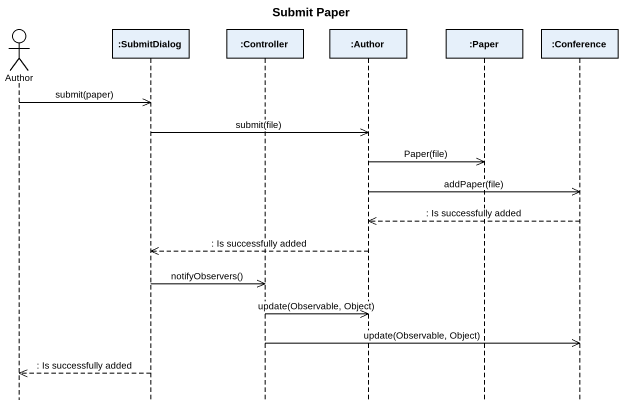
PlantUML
@startuml
title Submit Paper
hide footbox
actor Author
participant ":SubmitDialog" as SubmitDialog
participant ":Controller" as Controller
participant ":Author" as Author_2
participant ":Paper" as Paper
participant ":Conference" as Conference

Author ->> SubmitDialog : submit(paper)
SubmitDialog ->> Author_2 : submit(file)
Author_2 ->> Paper : Paper(file)
Author_2 ->> Conference : addPaper(file)
Conference -->> Author_2 : : Is successfully added
Author_2 -->> SubmitDialog : : Is successfully added
SubmitDialog ->> Controller : notifyObservers()
Controller ->> Author_2 : update(Observable, Object)
Controller ->> Conference : update(Observable, Object)
SubmitDialog -->> Author : : Is successfully added
@enduml
